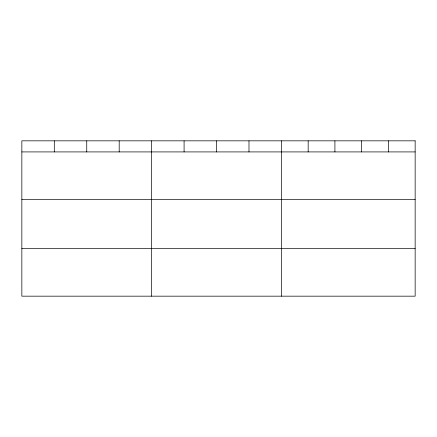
<?xml version="1.0" encoding="UTF-8"?>
<svg xmlns="http://www.w3.org/2000/svg" width="437" height="437" viewBox="0 0 437 437"><rect width="100%" height="100%" fill="white"/><g stroke="black" fill="none" stroke-linecap="round" stroke-linejoin="round"><path stroke-width="0.66" d="M21.85 151.918L415.15 151.918M21.85 199.518L415.15 199.518M21.85 248.566L415.15 248.566M388.406 140.829L388.406 151.918M361.661 140.829L361.661 151.918M334.917 140.829L334.917 151.918M308.172 140.829L308.172 151.918M281.428 140.829L281.428 296.171M248.981 140.829L248.981 151.918M216.534 140.829L216.534 151.918M184.086 140.829L184.086 151.918M151.639 140.829L151.639 296.171M119.192 140.829L119.192 151.918M86.745 140.829L86.745 151.918M54.297 140.829L54.297 151.918M415.15 140.829L21.85 140.829L21.85 296.171L415.15 296.171L415.15 140.829"/></g></svg>
